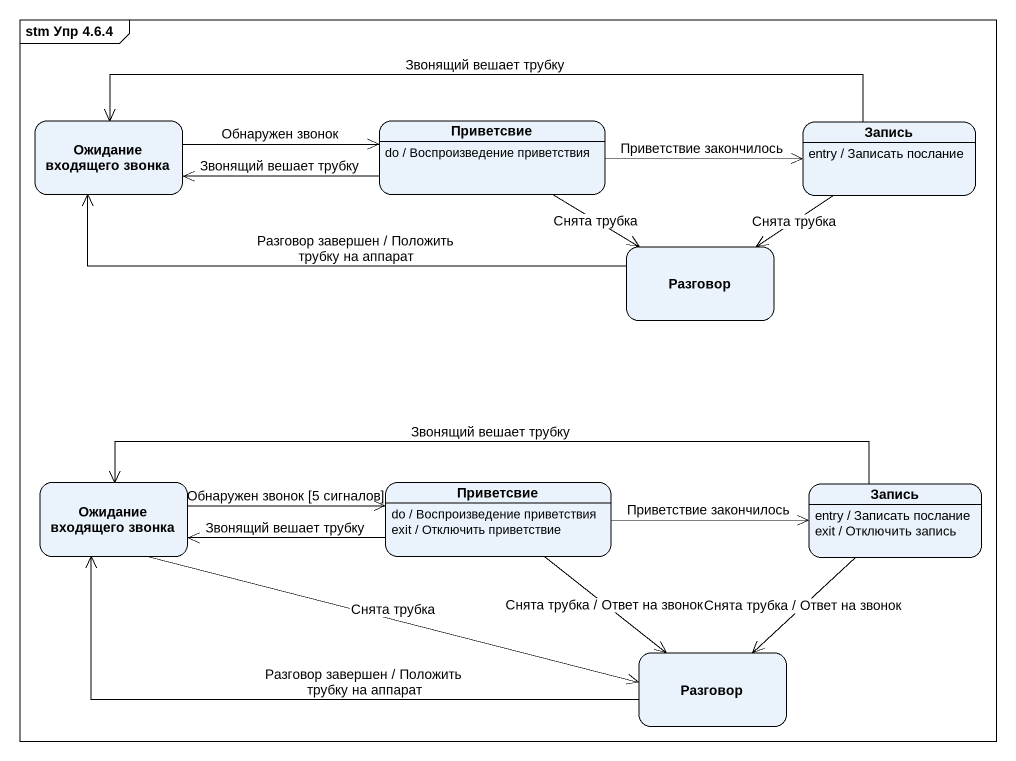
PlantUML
@startuml
mainframe stm Упр 4.6.4
hide empty description
state "Ожидание входящего звонка" as Ожидание_входящего_звонка
state Приветсвие
Приветсвие : do / Воспроизведение приветствия
state Запись
Запись : entry / Записать послание
state Разговор
state "Ожидание входящего звонка" as Ожидание_входящего_звонка_2
state "Приветсвие" as Приветсвие_2
Приветсвие_2 : do / Воспроизведение приветствия
Приветсвие_2 : exit / Отключить приветствие
state "Запись" as Запись_2
Запись_2 : entry / Записать послание
Запись_2 : exit / Отключить запись
state "Разговор" as Разговор_2
Ожидание_входящего_звонка -right-> Приветсвие : Обнаружен звонок
Приветсвие -left-> Ожидание_входящего_звонка : Звонящий вешает трубку
Приветсвие -right-> Запись : Приветствие закончилось
Приветсвие --> Разговор : Снята трубка
Запись -left-> Ожидание_входящего_звонка : Звонящий вешает трубку
Запись --> Разговор : Снята трубка
Разговор -left-> Ожидание_входящего_звонка : Разговор завершен / Положить трубку на аппарат
Ожидание_входящего_звонка_2 -right-> Приветсвие_2 : Обнаружен звонок [5 сигналов]
Ожидание_входящего_звонка_2 -right-> Разговор_2 : Снята трубка
Приветсвие_2 -left-> Ожидание_входящего_звонка_2 : Звонящий вешает трубку
Приветсвие_2 -right-> Запись_2 : Приветствие закончилось
Приветсвие_2 --> Разговор_2 : Снята трубка / Ответ на звонок
Запись_2 -left-> Ожидание_входящего_звонка_2 : Звонящий вешает трубку
Запись_2 --> Разговор_2 : Снята трубка / Ответ на звонок
Разговор_2 -left-> Ожидание_входящего_звонка_2 : Разговор завершен / Положить трубку на аппарат
@enduml
